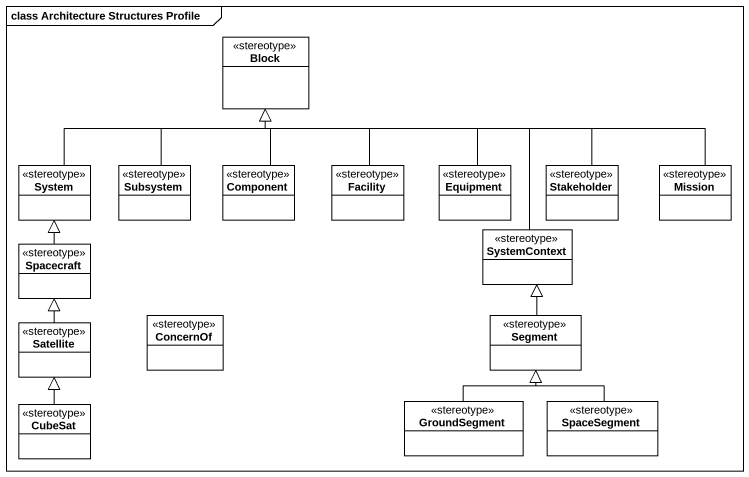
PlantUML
@startuml
mainframe class Architecture Structures Profile
hide circle
hide empty members
class Block <<stereotype>> #FFFFFF
class System <<stereotype>> #FFFFFF
class Subsystem <<stereotype>> #FFFFFF
class "Component" as Component_ <<stereotype>> #FFFFFF
class Facility <<stereotype>> #FFFFFF
class Equipment <<stereotype>> #FFFFFF
class Stakeholder <<stereotype>> #FFFFFF
class Mission <<stereotype>> #FFFFFF
class Spacecraft <<stereotype>> #FFFFFF
class SystemContext <<stereotype>> #FFFFFF
class Satellite <<stereotype>> #FFFFFF
class ConcernOf <<stereotype>> #FFFFFF
class Segment <<stereotype>> #FFFFFF
class CubeSat <<stereotype>> #FFFFFF
class GroundSegment <<stereotype>> #FFFFFF
class SpaceSegment <<stereotype>> #FFFFFF
System -right-|> Block
Subsystem -up-|> Block
Component_ -up-|> Block
Facility -up-|> Block
Equipment -left-|> Block
Stakeholder -left-|> Block
Mission -left-|> Block
Spacecraft -up-|> System
SystemContext -up-|> Block
Satellite -up-|> Spacecraft
Segment -up-|> SystemContext
CubeSat -up-|> Satellite
GroundSegment -up-|> Segment
SpaceSegment -up-|> Segment
@enduml
